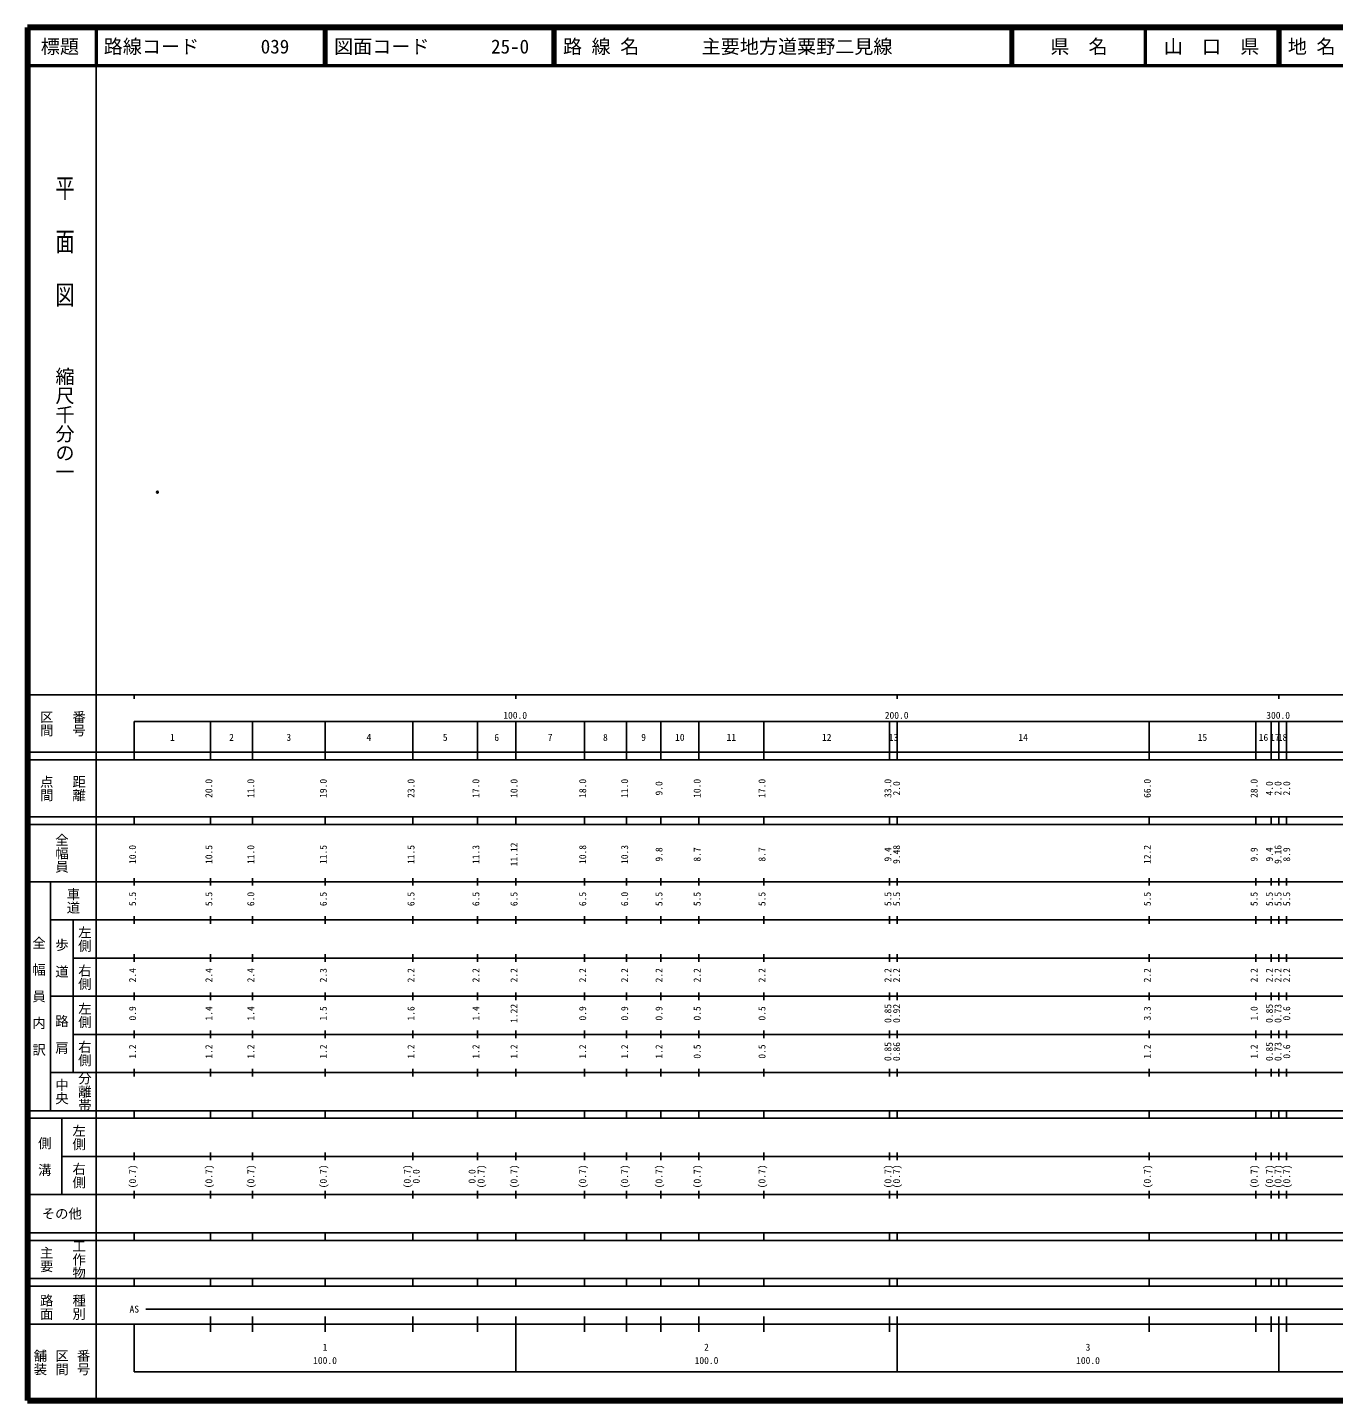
# Model space of a CAD drawing. Units: millimetres on the paper. Extents: x 40 to 680, y 20 to 380.
# Drawn here: x 40 to 382.4, y 20 to 380 of the extents above; entities that cross this region are included whole.
import ezdxf
from ezdxf.enums import TextEntityAlignment as Align

# ---------------------------------------------------------------- set-up
doc = ezdxf.new("R2010")
doc.units = ezdxf.units.MM
doc.header["$PDMODE"] = 32
doc.header["$PDSIZE"] = 0.5
doc.layers.add('M-OTRS', color=6, linetype='Continuous')
doc.layers.add('M-TTL-TXT', color=7, linetype='Continuous')
for name, color, linetype, lineweight in [('M-TTL', 2, 'Continuous', 140), ('M-TTL-BAND', 7, 'Continuous', 25), ('M-TTL-LINE', 7, 'Continuous', 50)]:
    doc.layers.add(name, color=color, linetype=linetype, lineweight=lineweight)
doc.styles.add('@ＭＳ ゴシック', font='')
doc.styles.add('ＭＳ ゴシック', font='')
doc.styles.get('@ＭＳ ゴシック').set_extended_font_data('@MS Gothic')
doc.styles.get('ＭＳ ゴシック').set_extended_font_data('MS Gothic')

msp = doc.modelspace()

# ---------------------------------------------------------------- linework, layer by layer
at = {"layer": 'M-OTRS'}
msp.add_point((74.045, 258.163), dxfattribs=at)
at = {"layer": 'M-TTL'}
for p, q in [((40, 380), (40, 20)), ((680, 380), (40, 380)), ((40, 20), (680, 20))]:
    msp.add_line(p, q, dxfattribs=at)
at = {"layer": 'M-TTL-BAND'}
for p, q in [((58, 370), (58, 20)), ((40, 205), (579, 205)), ((68, 205), (68, 204)), ((168, 205), (168, 204)), ((268, 205), (268, 204)), ((368, 205), (368, 204)), ((68, 198), (579, 198)), ((68, 198), (68, 188)), ((88, 188), (88, 198)), ((99, 188), (99, 198)), ((118, 188), (118, 198)), ((141, 188), (141, 198)), ((158, 188), (158, 198)), ((168, 188), (168, 198)), ((186, 188), (186, 198)), ((197, 188), (197, 198)), ((206, 188), (206, 198)), ((216, 188), (216, 198)), ((233, 188), (233, 198)), ((266, 188), (266, 198)), ((268, 188), (268, 198)), ((334, 188), (334, 198)), ((362, 188), (362, 198)), ((366, 188), (366, 198)), ((368, 188), (368, 198)), ((370, 188), (370, 198)), ((40, 190), (579, 190)), ((40, 188), (579, 188)), ((40, 173), (579, 173)), ((68, 171), (68, 173)), ((88, 171), (88, 173)), ((99, 171), (99, 173)), ((118, 171), (118, 173)), ((141, 171), (141, 173)), ((158, 171), (158, 173)), ((168, 171), (168, 173)), ((186, 171), (186, 173)), ((197, 171), (197, 173)), ((206, 171), (206, 173)), ((216, 171), (216, 173)), ((233, 171), (233, 173)), ((266, 171), (266, 173)), ((268, 171), (268, 173)), ((334, 171), (334, 173)), ((362, 171), (362, 173)), ((366, 171), (366, 173)), ((368, 171), (368, 173)), ((370, 171), (370, 173)), ((40, 171), (579, 171)), ((40, 156), (579, 156)), ((46, 96), (46, 156)), ((68, 155), (68, 157)), ((88, 155), (88, 157)), ((99, 155), (99, 157)), ((118, 155), (118, 157)), ((141, 155), (141, 157)), ((158, 155), (158, 157)), ((168, 155), (168, 157)), ((186, 155), (186, 157)), ((197, 155), (197, 157)), ((206, 155), (206, 157)), ((216, 155), (216, 157)), ((233, 155), (233, 157)), ((266, 155), (266, 157)), ((268, 155), (268, 157)), ((334, 155), (334, 157)), ((362, 155), (362, 157)), ((366, 155), (366, 157)), ((368, 155), (368, 157)), ((370, 155), (370, 157)), ((46, 146), (579, 146)), ((52, 146), (52, 106)), ((68, 145), (68, 147)), ((88, 145), (88, 147)), ((99, 145), (99, 147)), ((118, 145), (118, 147)), ((141, 145), (141, 147)), ((158, 145), (158, 147)), ((168, 145), (168, 147)), ((186, 145), (186, 147)), ((197, 145), (197, 147)), ((206, 145), (206, 147)), ((216, 145), (216, 147)), ((233, 145), (233, 147)), ((266, 145), (266, 147)), ((268, 145), (268, 147)), ((334, 145), (334, 147)), ((362, 145), (362, 147)), ((366, 145), (366, 147)), ((368, 145), (368, 147)), ((370, 145), (370, 147)), ((68, 135), (68, 137)), ((88, 135), (88, 137)), ((99, 135), (99, 137)), ((118, 135), (118, 137)), ((141, 135), (141, 137)), ((158, 135), (158, 137)), ((168, 135), (168, 137)), ((186, 135), (186, 137)), ((197, 135), (197, 137)), ((206, 135), (206, 137)), ((216, 135), (216, 137)), ((233, 135), (233, 137)), ((266, 135), (266, 137)), ((268, 135), (268, 137)), ((334, 135), (334, 137)), ((362, 135), (362, 137)), ((366, 135), (366, 137)), ((368, 135), (368, 137)), ((370, 135), (370, 137)), ((52, 136), (579, 136)), ((46, 126), (579, 126)), ((68, 125), (68, 127)), ((88, 125), (88, 127)), ((99, 125), (99, 127)), ((118, 125), (118, 127)), ((141, 125), (141, 127)), ((158, 125), (158, 127)), ((168, 125), (168, 127)), ((186, 125), (186, 127)), ((197, 125), (197, 127)), ((206, 125), (206, 127)), ((216, 125), (216, 127)), ((233, 125), (233, 127)), ((266, 125), (266, 127)), ((268, 125), (268, 127)), ((334, 125), (334, 127)), ((362, 125), (362, 127)), ((366, 125), (366, 127)), ((368, 125), (368, 127)), ((370, 125), (370, 127)), ((52, 116), (579, 116)), ((68, 115), (68, 117)), ((88, 115), (88, 117)), ((99, 115), (99, 117)), ((118, 115), (118, 117)), ((141, 115), (141, 117)), ((158, 115), (158, 117)), ((168, 115), (168, 117)), ((186, 115), (186, 117)), ((197, 115), (197, 117)), ((206, 115), (206, 117)), ((216, 115), (216, 117)), ((233, 115), (233, 117)), ((266, 115), (266, 117)), ((268, 115), (268, 117)), ((334, 115), (334, 117)), ((362, 115), (362, 117)), ((366, 115), (366, 117)), ((368, 115), (368, 117)), ((370, 115), (370, 117)), ((46, 106), (579, 106)), ((68, 105), (68, 107)), ((88, 105), (88, 107)), ((99, 105), (99, 107)), ((118, 105), (118, 107)), ((141, 105), (141, 107)), ((158, 105), (158, 107)), ((168, 105), (168, 107)), ((186, 105), (186, 107)), ((197, 105), (197, 107)), ((206, 105), (206, 107)), ((216, 105), (216, 107)), ((233, 105), (233, 107)), ((266, 105), (266, 107)), ((268, 105), (268, 107)), ((334, 105), (334, 107)), ((362, 105), (362, 107)), ((366, 105), (366, 107)), ((368, 105), (368, 107)), ((370, 105), (370, 107)), ((40, 96), (579, 96)), ((40, 94), (579, 94)), ((49, 94), (49, 74)), ((68, 94), (68, 96)), ((88, 94), (88, 96)), ((99, 94), (99, 96)), ((118, 94), (118, 96)), ((141, 94), (141, 96)), ((158, 94), (158, 96)), ((168, 94), (168, 96)), ((186, 94), (186, 96)), ((197, 94), (197, 96)), ((206, 94), (206, 96)), ((216, 94), (216, 96)), ((233, 94), (233, 96)), ((266, 94), (266, 96)), ((268, 94), (268, 96)), ((334, 94), (334, 96)), ((362, 94), (362, 96)), ((366, 94), (366, 96)), ((368, 94), (368, 96)), ((370, 94), (370, 96)), ((49, 84), (579, 84)), ((68, 83), (68, 85)), ((88, 83), (88, 85)), ((99, 83), (99, 85)), ((118, 83), (118, 85)), ((141, 83), (141, 85)), ((158, 83), (158, 85)), ((168, 83), (168, 85)), ((186, 83), (186, 85)), ((197, 83), (197, 85)), ((206, 83), (206, 85)), ((216, 83), (216, 85)), ((233, 83), (233, 85)), ((266, 83), (266, 85)), ((268, 83), (268, 85)), ((334, 83), (334, 85)), ((362, 83), (362, 85)), ((366, 83), (366, 85)), ((368, 83), (368, 85)), ((370, 83), (370, 85)), ((40, 74), (579, 74)), ((68, 73), (68, 75)), ((88, 73), (88, 75)), ((99, 73), (99, 75)), ((118, 73), (118, 75)), ((141, 73), (141, 75)), ((158, 73), (158, 75)), ((168, 73), (168, 75)), ((186, 73), (186, 75)), ((197, 73), (197, 75)), ((206, 73), (206, 75)), ((216, 73), (216, 75)), ((233, 73), (233, 75)), ((266, 73), (266, 75)), ((268, 73), (268, 75)), ((334, 73), (334, 75)), ((362, 73), (362, 75)), ((366, 73), (366, 75)), ((368, 73), (368, 75)), ((370, 73), (370, 75)), ((40, 64), (579, 64)), ((40, 62), (579, 62)), ((68, 62), (68, 64)), ((88, 62), (88, 64)), ((99, 62), (99, 64)), ((118, 62), (118, 64)), ((141, 62), (141, 64)), ((158, 62), (158, 64)), ((168, 62), (168, 64)), ((186, 62), (186, 64)), ((197, 62), (197, 64)), ((206, 62), (206, 64)), ((216, 62), (216, 64)), ((233, 62), (233, 64)), ((266, 62), (266, 64)), ((268, 62), (268, 64)), ((334, 62), (334, 64)), ((362, 62), (362, 64)), ((366, 62), (366, 64)), ((368, 62), (368, 64)), ((370, 62), (370, 64)), ((40, 52), (579, 52)), ((68, 50), (68, 52)), ((88, 50), (88, 52)), ((99, 50), (99, 52)), ((118, 50), (118, 52)), ((141, 50), (141, 52)), ((158, 50), (158, 52)), ((168, 50), (168, 52)), ((186, 50), (186, 52)), ((197, 50), (197, 52)), ((206, 50), (206, 52)), ((216, 50), (216, 52)), ((233, 50), (233, 52)), ((266, 50), (266, 52)), ((268, 50), (268, 52)), ((334, 50), (334, 52)), ((362, 50), (362, 52)), ((366, 50), (366, 52)), ((368, 50), (368, 52)), ((370, 50), (370, 52)), ((40, 50), (579, 50)), ((71, 44), (565, 44)), ((40, 40), (579, 40)), ((68, 40), (68, 27.5)), ((88, 38), (88, 42)), ((99, 38), (99, 42)), ((118, 38), (118, 42)), ((141, 38), (141, 42)), ((158, 38), (158, 42)), ((168, 27.5), (168, 42)), ((186, 38), (186, 42)), ((197, 38), (197, 42)), ((206, 38), (206, 42)), ((216, 38), (216, 42)), ((233, 38), (233, 42)), ((266, 38), (266, 42)), ((268, 27.5), (268, 42)), ((334, 38), (334, 42)), ((362, 38), (362, 42)), ((366, 38), (366, 42)), ((368, 27.5), (368, 42)), ((370, 38), (370, 42)), ((68, 27.5), (579, 27.5))]:
    msp.add_line(p, q, dxfattribs=at)
at = {"layer": 'M-TTL-LINE'}
for p, q in [((58, 380), (58, 370)), ((117.75, 380), (117.75, 370)), ((118.25, 380), (118.25, 370)), ((177.75, 380), (177.75, 370)), ((178.25, 380), (178.25, 370)), ((297.75, 380), (297.75, 370)), ((298.25, 380), (298.25, 370)), ((333, 380), (333, 370)), ((367.75, 380), (367.75, 370)), ((368.25, 380), (368.25, 370)), ((40, 370), (680, 370))]:
    msp.add_line(p, q, dxfattribs=at)

# ---------------------------------------------------------------- texts
at = {"layer": 'M-TTL-BAND', "style": '@ＭＳ ゴシック', "width": 1.4}
msp.add_text('平  面  図', height=3.666, rotation=270, dxfattribs=at).set_placement((49.777, 306.475), align=Align.MIDDLE_RIGHT)
at = {"layer": 'M-TTL-BAND', "style": '@ＭＳ ゴシック'}
msp.add_text('縮尺千分の一', height=3.666, rotation=270, dxfattribs=at).set_placement((49.777, 261.03), align=Align.MIDDLE_RIGHT)
for s, p in [('区間', (45, 197.5)), ('番号', (53.5, 197.5)), ('点間', (45, 180.5)), ('距離', (53.5, 180.5)), ('全幅員', (49, 163.5)), ('車道', (52, 151)), ('左側', (55, 141)), ('全\u3000幅\u3000員\u3000内\u3000訳', (43, 126)), ('歩\u3000道', (49, 136)), ('右側', (55, 131)), ('左側', (55, 121)), ('路\u3000肩', (49, 116)), ('右側', (55, 111)), ('分離帯', (55, 101)), ('中央', (49, 101)), ('左側', (53.5, 89)), ('側\u3000溝', (44.5, 84)), ('右側', (53.5, 79)), ('工作物', (53.5, 57)), ('主要', (45, 57)), ('路面', (45, 44.5)), ('種別', (53.5, 44.5)), ('舗装', (43.333, 30)), ('区間', (49, 30)), ('番号', (54.667, 30))]:
    msp.add_text(s, height=2.566, rotation=270, dxfattribs=at).set_placement(p, align=Align.MIDDLE_CENTER)
at = {"layer": 'M-TTL-BAND', "style": 'ＭＳ ゴシック'}
for s, p in [('100.0', (167.844, 198.195)), ('200.0', (267.844, 198.195)), ('300.0', (367.844, 198.195)), ('1', (78, 192.405)), ('2', (93.5, 192.405)), ('3', (108.5, 192.405)), ('4', (129.5, 192.405)), ('5', (149.5, 192.405)), ('6', (163, 192.405)), ('7', (177, 192.405)), ('8', (191.5, 192.405)), ('9', (201.5, 192.405)), ('10', (211, 192.405)), ('11', (224.5, 192.405)), ('12', (249.5, 192.405)), ('13', (267, 192.405)), ('14', (301, 192.405)), ('15', (348, 192.405)), ('16', (364, 192.405)), ('17', (367, 192.405)), ('18', (369, 192.405)), ('AS', (68, 42.5)), ('1', (118, 32.523)), ('2', (218, 32.523)), ('3', (318, 32.523)), ('100.0', (118, 29.033)), ('100.0', (218, 29.033)), ('100.0', (318, 29.033))]:
    msp.add_text(s, height=1.833, dxfattribs=at).set_placement(p, align=Align.BOTTOM_CENTER)
for s, p in [('20.0', (89, 180.5)), ('11.0', (100, 180.5)), ('19.0', (119, 180.5)), ('23.0', (142, 180.5)), ('17.0', (159, 180.5)), ('10.0', (169, 180.5)), ('18.0', (187, 180.5)), ('11.0', (198, 180.5)), ('9.0', (207, 180.5)), ('10.0', (217, 180.5)), ('17.0', (234, 180.5)), ('33.0', (267, 180.5)), ('2.0', (269.283, 180.5)), ('66.0', (335, 180.5)), ('28.0', (363, 180.5)), ('4.0', (367, 180.5)), ('2.0', (369.266, 180.5)), ('2.0', (371.543, 180.5)), ('11.12', (169, 163.174)), ('10.0', (69, 163.174)), ('10.5', (89, 163.174)), ('11.0', (100, 163.174)), ('11.5', (119, 163.174)), ('11.5', (142, 163.174)), ('11.3', (159, 163.174)), ('10.8', (187, 163.174)), ('10.3', (198, 163.174)), ('9.8', (207, 163.174)), ('8.7', (217, 163.174)), ('8.7', (234, 163.174)), ('9.4', (267, 163.174)), ('9.48', (269.283, 163.174)), ('12.2', (335, 163.174)), ('9.9', (363, 163.174)), ('9.4', (367, 163.174)), ('9.16', (369.266, 163.174)), ('8.9', (371.543, 163.174)), ('5.5', (69, 151.5)), ('5.5', (89, 151.5)), ('6.0', (100, 151.5)), ('6.5', (119, 151.5)), ('6.5', (142, 151.5)), ('6.5', (159, 151.5)), ('6.5', (169, 151.5)), ('6.5', (187, 151.5)), ('6.0', (198, 151.5)), ('5.5', (207, 151.5)), ('5.5', (217, 151.5)), ('5.5', (234, 151.5)), ('5.5', (267, 151.5)), ('5.5', (269.283, 151.5)), ('5.5', (335, 151.5)), ('5.5', (363, 151.5)), ('5.5', (367, 151.5)), ('5.5', (369.266, 151.5)), ('5.5', (371.543, 151.5)), ('2.4', (69, 131.5)), ('2.4', (89, 131.5)), ('2.4', (100, 131.5)), ('2.3', (119, 131.5)), ('2.2', (142, 131.5)), ('2.2', (159, 131.5)), ('2.2', (169, 131.5)), ('2.2', (187, 131.5)), ('2.2', (198, 131.5)), ('2.2', (207, 131.5)), ('2.2', (217, 131.5)), ('2.2', (234, 131.5)), ('2.2', (267, 131.5)), ('2.2', (269.283, 131.5)), ('2.2', (335, 131.5)), ('2.2', (363, 131.5)), ('2.2', (367, 131.5)), ('2.2', (369.266, 131.5)), ('2.2', (371.543, 131.5)), ('0.9', (69, 121.5)), ('1.4', (89, 121.5)), ('1.4', (100, 121.5)), ('1.5', (119, 121.5)), ('1.6', (142, 121.5)), ('1.4', (159, 121.5)), ('1.22', (169, 121.5)), ('0.9', (187, 121.5)), ('0.9', (198, 121.5)), ('0.9', (207, 121.5)), ('0.5', (217, 121.5)), ('0.5', (234, 121.5)), ('0.85', (267, 121.5)), ('0.92', (269.283, 121.5)), ('3.3', (335, 121.5)), ('1.0', (363, 121.5)), ('0.85', (367, 121.5)), ('0.73', (369.266, 121.5)), ('0.6', (371.543, 121.5)), ('1.2', (69, 111.5)), ('1.2', (89, 111.5)), ('1.2', (100, 111.5)), ('1.2', (119, 111.5)), ('1.2', (142, 111.5)), ('1.2', (159, 111.5)), ('1.2', (169, 111.5)), ('1.2', (187, 111.5)), ('1.2', (198, 111.5)), ('1.2', (207, 111.5)), ('0.5', (217, 111.5)), ('0.5', (234, 111.5)), ('0.85', (267, 111.5)), ('0.86', (269.283, 111.5)), ('1.2', (335, 111.5)), ('1.2', (363, 111.5)), ('0.85', (367, 111.5)), ('0.73', (369.266, 111.5)), ('0.6', (371.543, 111.5)), ('(0.7)', (69, 78.764)), ('(0.7)', (89, 78.764)), ('(0.7)', (100, 78.764)), ('(0.7)', (119, 78.764)), ('(0.7)', (141, 78.764)), ('0.0', (143.37, 78.764)), ('0.0', (158, 78.764)), ('(0.7)', (160.37, 78.764)), ('(0.7)', (169, 78.764)), ('(0.7)', (187, 78.764)), ('(0.7)', (198, 78.764)), ('(0.7)', (207, 78.764)), ('(0.7)', (217, 78.764)), ('(0.7)', (234, 78.764)), ('(0.7)', (267, 78.764)), ('(0.7)', (269.283, 78.764)), ('(0.7)', (335, 78.764)), ('(0.7)', (363, 78.764)), ('(0.7)', (367, 78.764)), ('(0.7)', (369.266, 78.764)), ('(0.7)', (371.543, 78.764))]:
    msp.add_text(s, height=1.833, rotation=90, dxfattribs=at).set_placement(p, align=Align.BOTTOM_CENTER)
msp.add_text('その他', height=2.566, dxfattribs=at).set_placement((49, 69), align=Align.MIDDLE_CENTER)
at = {"layer": 'M-TTL-TXT', "style": 'ＭＳ ゴシック'}
for s, p in [('標題', (48.5, 375)), ('県\u3000名', (315.625, 375)), ('山\u3000口\u3000県', (350.375, 375))]:
    msp.add_text(s, height=3.666, dxfattribs=at).set_placement(p, align=Align.MIDDLE_CENTER)
for s, p in [('路線コード', (60, 375)), ('039', (101.142, 375)), ('図面コード', (120.38, 375)), ('25-0', (161.521, 375)), ('路 線 名', (180.38, 375)), ('主要地方道粟野二見線', (216.734, 375)), ('地 名', (370.38, 375))]:
    msp.add_text(s, height=3.666, dxfattribs=at).set_placement(p, align=Align.MIDDLE_LEFT)

doc.saveas('drawing.dxf')
